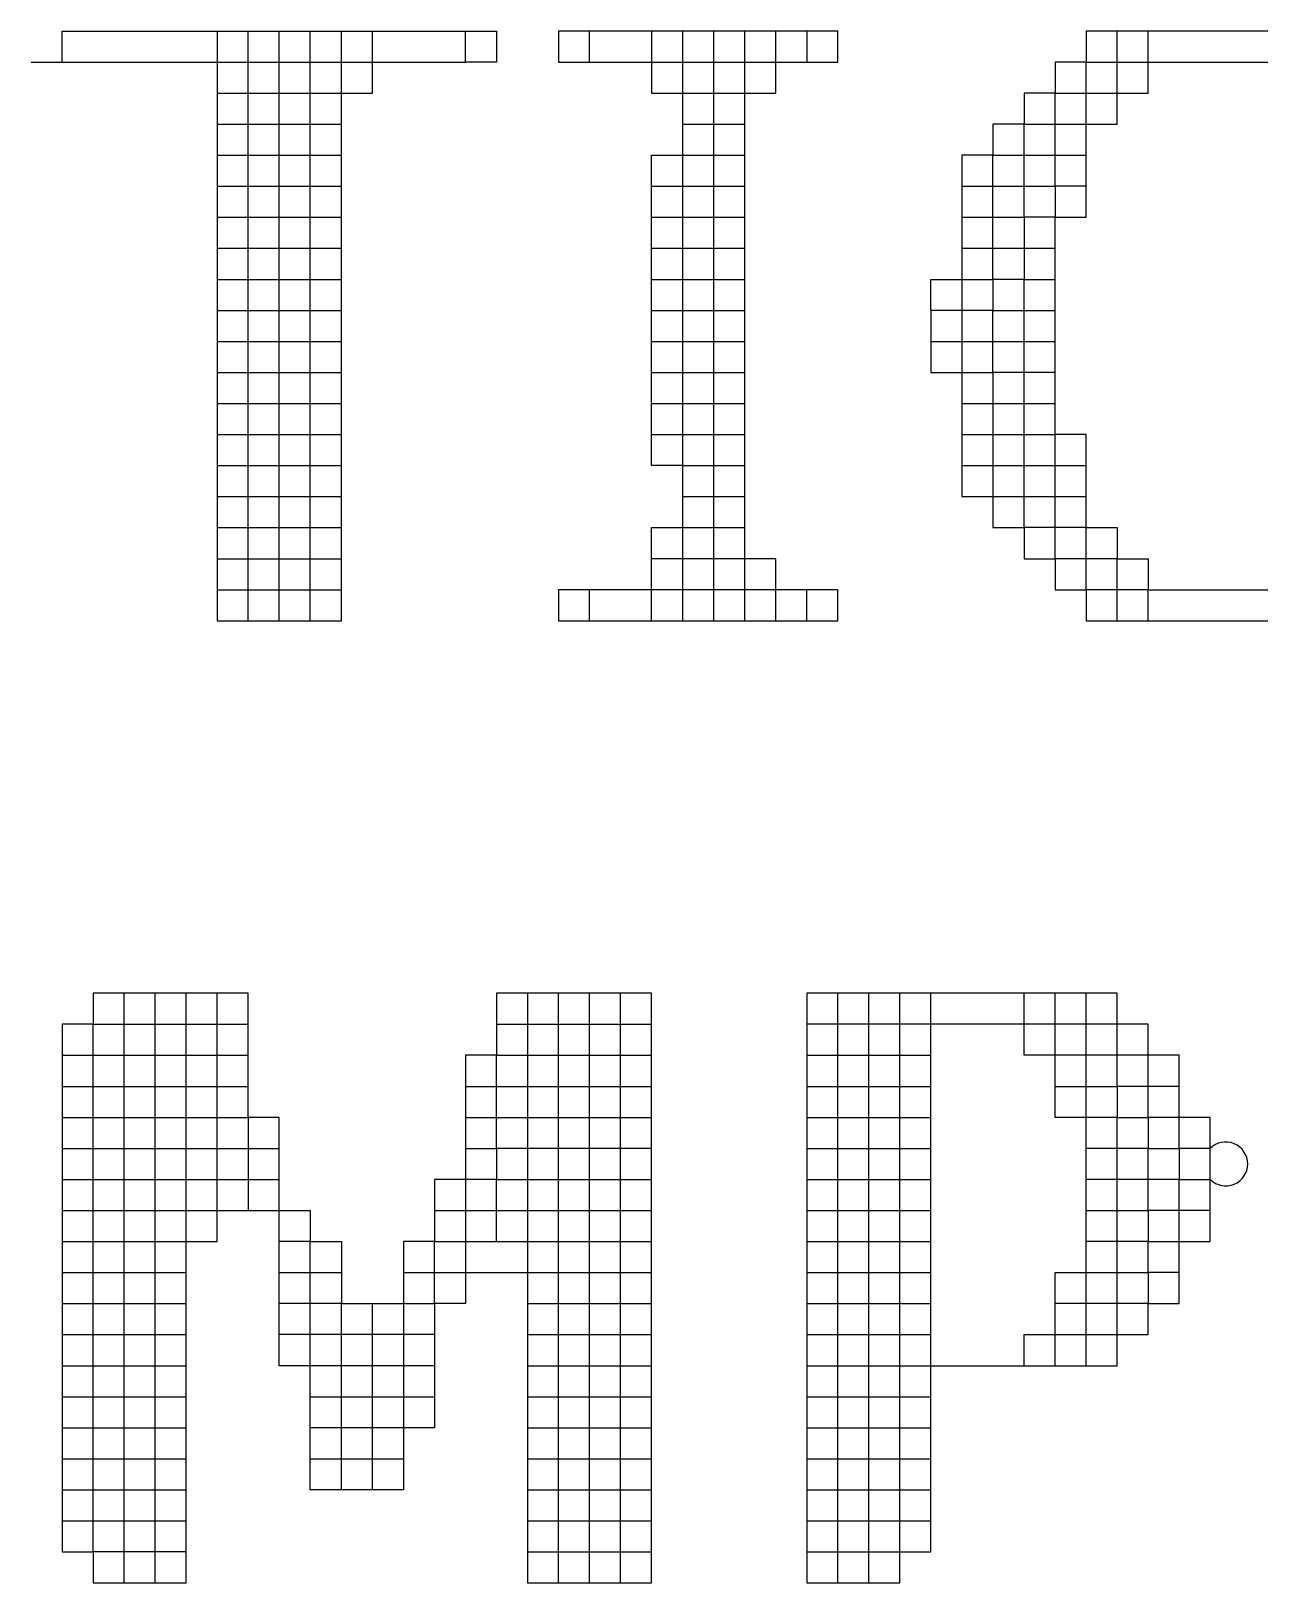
# Model space of a CAD drawing. Header units: millimetres. Extents: x 0 to 420, y 0 to 297.
# Drawn here: x 369.576 to 373.006, y 72.83 to 77.161 of the extents above; entities that cross this region are included whole.
import ezdxf
from ezdxf.enums import TextEntityAlignment as Align

# ---------------------------------------------------------------- set-up
doc = ezdxf.new("R2010")
doc.units = ezdxf.units.MM
doc.layers.add('TEXT', color=255, linetype='Continuous')
doc.styles.add('ECL', font='SIMFANG_2312.TTF', dxfattribs={"width": 0.7, "height": 3})

# ---------------------------------------------------------------- blocks, each defined once
blk = doc.blocks.new('*U69')
at = {"color": 251, "linetype": 'Continuous'}
for points in [[(-4.422, 6.355), (-4.422, 6.5035), (-2.343, 6.5035), (-2.343, 6.355), (-2.4915, 6.355), (-2.4915, 6.5035)], [(-0.858, 6.5035), (-0.858, 6.355), (-0.7095, 6.355), (-0.7095, 6.5035), (-2.046, 6.5035), (-2.046, 6.355), (-1.8975, 6.355), (-1.8975, 6.5035)], [(-1.8975, 3.682), (-1.749, 3.682), (-1.6005, 3.682), (-1.452, 3.682), (-1.3035, 3.682), (-1.155, 3.682), (-1.0065, 3.682), (-0.858, 3.682), (-0.858, 3.8305)], [(-1.6005, 1.1575), (-1.749, 1.1575), (-1.8975, 1.1575), (-2.046, 1.1575), (-2.1945, 1.1575), (-2.343, 1.1575), (-2.343, 1.009), (-2.4915, 1.009), (-2.64, 1.009), (-2.64, 0.8605), (-2.64, 0.712), (-2.7885, 0.712), (-2.7885, 0.5635), (-2.7885, 0.415), (-2.7885, 0.2665), (-2.7885, 0.118), (-2.7885, -0.0305), (-2.7885, -0.179), (-2.7885, -0.3275), (-2.7885, -0.476), (-2.937, -0.476), (-3.0855, -0.476), (-3.234, -0.476), (-3.234, -0.3275), (-3.234, -0.179), (-3.234, -0.0305), (-3.234, 0.118), (-3.3825, 0.118), (-3.3825, 0.2665), (-3.3825, 0.415), (-3.3825, 0.5635), (-3.3825, 0.712), (-3.3825, 0.8605), (-3.3825, 1.009), (-3.3825, 1.1575), (-3.3825, 1.306), (-3.531, 1.306), (-3.531, 1.4545), (-3.531, 1.603), (-3.531, 1.7515), (-3.531, 1.9), (-4.2735, 1.9), (-4.2735, 1.7515), (-4.422, 1.7515), (-4.422, 1.603), (-4.422, 1.4545), (-4.422, 1.306), (-4.422, 1.1575), (-4.422, 1.009), (-4.422, 0.8605), (-4.422, 0.712), (-4.422, 0.5635), (-4.422, 0.415), (-4.422, 0.2665), (-4.422, 0.118), (-4.422, -0.0305), (-4.422, -0.179), (-4.422, -0.3275), (-4.422, -0.476), (-4.422, -0.6245), (-4.422, -0.773), (-4.2735, -0.773), (-4.2735, -0.9215), (-4.125, -0.9215), (-3.9765, -0.9215), (-3.828, -0.9215), (-3.828, -0.773), (-3.828, -0.6245), (-3.828, -0.476), (-3.828, -0.3275), (-3.828, -0.179), (-3.828, -0.0305), (-3.828, 0.118), (-3.828, 0.2665), (-3.828, 0.415), (-3.828, 0.5635), (-3.828, 0.712), (-3.828, 0.8605), (-3.828, 1.009), (-3.828, 1.1575), (-3.828, 1.306), (-3.828, 1.4545), (-3.828, 1.603), (-3.828, 1.7515), (-3.828, 1.9)], [(0.1815, 0.118), (0.1815, 0.2665), (0.33, 0.2665), (0.4785, 0.2665), (0.627, 0.2665), (0.627, 0.415), (0.627, 0.5635), (0.627, 0.712), (0.627, 0.8605), (0.627, 1.009), (0.627, 1.1575), (0.627, 1.306), (0.4785, 1.306), (0.33, 1.306), (0.33, 1.4545), (0.33, 1.603), (0.33, 1.7515), (0.33, 1.9)], [(0.4785, 0.118), (0.4785, 0.2665), (0.4785, 0.415), (0.4785, 0.5635), (0.4785, 0.712), (0.4785, 0.8605), (0.4785, 1.009), (0.4785, 1.1575), (0.4785, 1.306), (0.4785, 1.4545), (0.4785, 1.603), (0.4785, 1.7515), (0.4785, 1.9)]]:
    blk.add_lwpolyline(points, dxfattribs=at)
at = {"color": 165, "linetype": 'Continuous'}
for points in [[(-3.6795, 6.2065), (-3.531, 6.2065), (-3.3825, 6.2065), (-3.234, 6.2065), (-3.0855, 6.2065), (-2.937, 6.2065), (-2.937, 6.355), (-2.937, 6.5035)], [(0.7755, 3.682), (0.7755, 3.8305), (0.627, 3.8305), (0.4785, 3.8305), (0.4785, 3.979), (0.33, 3.979), (0.33, 4.1275), (0.33, 4.276), (0.33, 4.4245), (0.33, 4.573), (0.33, 4.7215), (0.33, 4.87), (0.33, 5.0185), (0.33, 5.167), (0.33, 5.3155), (0.33, 5.464), (0.33, 5.6125), (0.4785, 5.6125), (0.4785, 5.761), (0.4785, 5.9095), (0.4785, 6.058), (0.4785, 6.2065), (0.627, 6.2065), (0.627, 6.355), (0.627, 6.5035)], [(-0.858, 3.682), (-0.7095, 3.682), (-0.7095, 3.8305), (-1.0065, 3.8305), (-1.0065, 3.979), (-1.155, 3.979), (-1.3035, 3.979), (-1.452, 3.979), (-1.6005, 3.979)], [(-2.1945, 1.9), (-2.1945, 1.7515), (-2.1945, 1.603), (-2.1945, 1.4545), (-2.1945, 1.306), (-2.1945, 1.1575), (-2.1945, 1.009), (-2.1945, 0.8605), (-2.1945, 0.712), (-2.1945, 0.5635), (-2.1945, 0.415), (-2.1945, 0.2665), (-2.1945, 0.118), (-2.1945, -0.0305), (-2.1945, -0.179), (-2.1945, -0.3275), (-2.1945, -0.476), (-2.1945, -0.6245), (-2.1945, -0.773), (-2.1945, -0.9215), (-2.046, -0.9215), (-1.8975, -0.9215), (-1.749, -0.9215), (-1.6005, -0.9215), (-1.6005, -0.773), (-1.6005, -0.6245), (-1.6005, -0.476), (-1.6005, -0.3275), (-1.6005, -0.179), (-1.6005, -0.0305), (-1.6005, 0.118), (-1.6005, 0.2665), (-1.6005, 0.415), (-1.6005, 0.5635), (-1.6005, 0.712), (-1.6005, 0.8605), (-1.6005, 1.009), (-1.6005, 1.1575), (-1.6005, 1.306), (-1.6005, 1.4545), (-1.6005, 1.603), (-1.6005, 1.7515), (-1.6005, 1.9), (-2.343, 1.9), (-2.343, 1.7515), (-2.343, 1.603), (-2.4915, 1.603), (-2.4915, 1.4545), (-2.4915, 1.306), (-2.4915, 1.1575), (-2.4915, 1.009), (-2.4915, 0.8605), (-2.4915, 0.712), (-2.4915, 0.5635), (-2.4915, 0.415), (-2.64, 0.415), (-2.64, 0.2665), (-2.64, 0.118), (-2.64, -0.0305), (-2.64, -0.179), (-2.7885, -0.179), (-2.937, -0.179), (-3.0855, -0.179), (-3.234, -0.179)], [(0.33, 1.4545), (0.4785, 1.4545), (0.627, 1.4545), (0.627, 1.306), (0.7755, 1.306), (0.7755, 1.1575), (0.924, 1.1575), (0.924, 1.009), (1.0725, 1.009), (1.0725, 1.1575), (1.0725, 1.306), (0.924, 1.306), (0.924, 1.4545), (0.924, 1.603), (0.7755, 1.603), (0.7755, 1.7515), (0.627, 1.7515), (0.627, 1.9), (-0.858, 1.9), (-0.858, 1.7515), (-0.858, 1.603), (-0.858, 1.4545), (-0.858, 1.306), (-0.858, 1.1575), (-0.858, 1.009), (-0.858, 0.8605), (-0.858, 0.712), (-0.858, 0.5635), (-0.858, 0.415), (-0.858, 0.2665), (-0.858, 0.118), (-0.858, -0.0305), (-0.858, -0.179), (-0.858, -0.3275), (-0.858, -0.476), (-0.858, -0.6245), (-0.858, -0.773), (-0.858, -0.9215), (-0.7095, -0.9215), (-0.561, -0.9215), (-0.4125, -0.9215), (-0.4125, -0.773), (-0.264, -0.773), (-0.264, -0.6245), (-0.264, -0.476), (-0.264, -0.3275), (-0.264, -0.179), (-0.264, -0.0305), (-0.264, 0.118), (-0.264, 0.2665), (-0.264, 0.415), (-0.264, 0.5635), (-0.264, 0.712), (-0.264, 0.8605), (-0.264, 1.009), (-0.264, 1.1575), (-0.264, 1.306), (-0.264, 1.4545), (-0.264, 1.603), (-0.264, 1.7515), (-0.264, 1.9)], [(-4.422, 0.712), (-4.2735, 0.712), (-4.2735, 0.8605), (-4.125, 0.8605), (-3.9765, 0.8605), (-3.828, 0.8605), (-3.6795, 0.8605), (-3.531, 0.8605), (-3.3825, 0.8605), (-3.234, 0.8605), (-3.234, 0.712), (-3.0855, 0.712), (-3.0855, 0.5635), (-3.0855, 0.415), (-2.7885, 0.415), (-2.64, 0.415), (-2.64, 0.5635), (-2.4915, 0.5635), (-2.343, 0.5635), (-2.1945, 0.5635), (-2.046, 0.5635), (-1.8975, 0.5635), (-1.749, 0.5635), (-1.6005, 0.5635)], [(-2.7885, 0.5635), (-2.64, 0.5635), (-2.64, 0.712), (-2.4915, 0.712), (-2.343, 0.712), (-2.343, 0.8605), (-2.1945, 0.8605), (-2.046, 0.8605), (-1.8975, 0.8605), (-1.749, 0.8605), (-1.6005, 0.8605)], [(-3.3825, 0.5635), (-3.234, 0.5635), (-3.0855, 0.5635)]]:
    blk.add_lwpolyline(points, dxfattribs=at)
at = {"color": 163, "linetype": 'Continuous'}
blk.add_lwpolyline([(-3.6795, 6.5035), (-3.6795, 6.355), (-3.6795, 6.2065), (-3.6795, 6.058), (-3.6795, 5.9095), (-3.6795, 5.761), (-3.6795, 5.6125), (-3.6795, 5.464), (-3.6795, 5.3155), (-3.6795, 5.167), (-3.6795, 5.0185), (-3.6795, 4.87), (-3.6795, 4.7215), (-3.6795, 4.573), (-3.6795, 4.4245), (-3.6795, 4.276), (-3.6795, 4.1275), (-3.6795, 3.979), (-3.6795, 3.8305), (-3.6795, 3.682), (-3.531, 3.682), (-3.3825, 3.682), (-3.234, 3.682), (-3.0855, 3.682), (-3.0855, 3.8305), (-3.0855, 3.979), (-3.0855, 4.1275), (-3.0855, 4.276), (-3.0855, 4.4245), (-3.0855, 4.573), (-3.0855, 4.7215), (-3.0855, 4.87), (-3.0855, 5.0185), (-3.0855, 5.167), (-3.0855, 5.3155), (-3.0855, 5.464), (-3.0855, 5.6125), (-3.0855, 5.761), (-3.0855, 5.9095), (-3.0855, 6.058), (-3.0855, 6.2065), (-3.0855, 6.355), (-3.0855, 6.5035)], dxfattribs=at)
at = {"color": 189, "linetype": 'Continuous'}
blk.add_lwpolyline([(-3.531, 3.682), (-3.531, 3.8305), (-3.531, 3.979), (-3.531, 4.1275), (-3.531, 4.276), (-3.531, 4.4245), (-3.531, 4.573), (-3.531, 4.7215), (-3.531, 4.87), (-3.531, 5.0185), (-3.531, 5.167), (-3.531, 5.3155), (-3.531, 5.464), (-3.531, 5.6125), (-3.531, 5.761), (-3.531, 5.9095), (-3.531, 6.058), (-3.531, 6.2065), (-3.531, 6.355), (-3.531, 6.5035)], dxfattribs=at)
at = {"color": 164, "linetype": 'Continuous'}
blk.add_lwpolyline([(-3.3825, 3.682), (-3.3825, 3.8305), (-3.3825, 3.979), (-3.3825, 4.1275), (-3.3825, 4.276), (-3.3825, 4.4245), (-3.3825, 4.573), (-3.3825, 4.7215), (-3.3825, 4.87), (-3.3825, 5.0185), (-3.3825, 5.167), (-3.3825, 5.3155), (-3.3825, 5.464), (-3.3825, 5.6125), (-3.3825, 5.761), (-3.3825, 5.9095), (-3.3825, 6.058), (-3.3825, 6.2065), (-3.3825, 6.355), (-3.3825, 6.5035)], dxfattribs=at)
at = {"color": 152, "linetype": 'Continuous'}
blk.add_lwpolyline([(-3.234, 3.682), (-3.234, 3.8305), (-3.234, 3.979), (-3.234, 4.1275), (-3.234, 4.276), (-3.234, 4.4245), (-3.234, 4.573), (-3.234, 4.7215), (-3.234, 4.87), (-3.234, 5.0185), (-3.234, 5.167), (-3.234, 5.3155), (-3.234, 5.464), (-3.234, 5.6125), (-3.234, 5.761), (-3.234, 5.9095), (-3.234, 6.058), (-3.234, 6.2065), (-3.234, 6.355), (-3.234, 6.5035)], dxfattribs=at)
at = {"color": 175, "linetype": 'Continuous'}
for points in [[(-1.6005, 6.5035), (-1.6005, 6.355), (-1.6005, 6.2065), (-1.452, 6.2065), (-1.3035, 6.2065), (-1.155, 6.2065), (-1.0065, 6.2065), (-1.0065, 6.355), (-1.0065, 6.5035)], [(0.4785, 5.761), (0.33, 5.761), (0.33, 5.6125), (0.1815, 5.6125), (0.1815, 5.464), (0.1815, 5.3155), (0.033, 5.3155), (0.033, 5.167), (-0.1155, 5.167), (-0.264, 5.167), (-0.264, 5.0185), (-0.264, 4.87), (-0.1155, 4.87), (0.033, 4.87), (0.033, 4.7215), (0.033, 4.573), (0.033, 4.4245), (0.033, 4.276), (0.033, 4.1275), (0.1815, 4.1275), (0.1815, 3.979), (0.33, 3.979), (0.33, 3.8305), (0.4785, 3.8305), (0.4785, 3.682), (0.627, 3.682), (0.7755, 3.682), (0.924, 3.682), (1.0725, 3.682), (1.221, 3.682), (1.3695, 3.682)], [(1.6665, 6.5035), (0.4785, 6.5035), (0.4785, 6.355), (0.33, 6.355), (0.33, 6.2065), (0.1815, 6.2065), (0.1815, 6.058), (0.033, 6.058), (0.033, 5.9095), (-0.1155, 5.9095), (-0.1155, 5.761), (-0.1155, 5.6125), (-0.1155, 5.464), (-0.1155, 5.3155), (-0.1155, 5.167), (-0.1155, 5.0185), (-0.1155, 4.87), (-0.1155, 4.7215), (-0.1155, 4.573), (-0.1155, 4.4245), (-0.1155, 4.276), (0.033, 4.276), (0.1815, 4.276), (0.33, 4.276), (0.4785, 4.276)], [(-3.6795, 6.058), (-3.531, 6.058), (-3.3825, 6.058), (-3.234, 6.058), (-3.0855, 6.058)], [(-3.6795, 5.9095), (-3.531, 5.9095), (-3.3825, 5.9095), (-3.234, 5.9095), (-3.0855, 5.9095)], [(-3.6795, 5.761), (-3.531, 5.761), (-3.3825, 5.761), (-3.234, 5.761), (-3.0855, 5.761)], [(-3.6795, 5.6125), (-3.531, 5.6125), (-3.3825, 5.6125), (-3.234, 5.6125), (-3.0855, 5.6125)], [(-3.6795, 5.464), (-3.531, 5.464), (-3.3825, 5.464), (-3.234, 5.464), (-3.0855, 5.464)], [(-3.6795, 5.3155), (-3.531, 5.3155), (-3.3825, 5.3155), (-3.234, 5.3155), (-3.0855, 5.3155)], [(-3.6795, 5.167), (-3.531, 5.167), (-3.3825, 5.167), (-3.234, 5.167), (-3.0855, 5.167)], [(-3.6795, 5.0185), (-3.531, 5.0185), (-3.3825, 5.0185), (-3.234, 5.0185), (-3.0855, 5.0185)], [(-3.6795, 4.87), (-3.531, 4.87), (-3.3825, 4.87), (-3.234, 4.87), (-3.0855, 4.87)], [(-3.6795, 4.7215), (-3.531, 4.7215), (-3.3825, 4.7215), (-3.234, 4.7215), (-3.0855, 4.7215)], [(-3.6795, 4.573), (-3.531, 4.573), (-3.3825, 4.573), (-3.234, 4.573), (-3.0855, 4.573)], [(-3.6795, 4.4245), (-3.531, 4.4245), (-3.3825, 4.4245), (-3.234, 4.4245), (-3.0855, 4.4245)], [(-0.1155, 4.4245), (0.033, 4.4245), (0.1815, 4.4245), (0.33, 4.4245), (0.4785, 4.4245)], [(-3.6795, 4.1275), (-3.531, 4.1275), (-3.3825, 4.1275), (-3.234, 4.1275), (-3.0855, 4.1275)], [(-2.343, 0.712), (-2.1945, 0.712), (-2.046, 0.712), (-1.8975, 0.712), (-1.749, 0.712), (-1.6005, 0.712)]]:
    blk.add_lwpolyline(points, dxfattribs=at)
at = {"color": 177, "linetype": 'Continuous'}
for points in [[(-1.452, 3.682), (-1.452, 3.8305), (-1.452, 3.979), (-1.452, 4.1275), (-1.452, 4.276), (-1.452, 4.4245), (-1.452, 4.573), (-1.452, 4.7215), (-1.452, 4.87), (-1.452, 5.0185), (-1.452, 5.167), (-1.452, 5.3155), (-1.452, 5.464), (-1.452, 5.6125), (-1.452, 5.761), (-1.452, 5.9095), (-1.452, 6.058), (-1.452, 6.2065), (-1.452, 6.355), (-1.452, 6.5035)], [(-1.8975, 6.355), (-1.749, 6.355), (-1.6005, 6.355), (-1.452, 6.355), (-1.3035, 6.355), (-1.155, 6.355), (-1.0065, 6.355), (-0.858, 6.355)], [(-1.452, 6.058), (-1.3035, 6.058), (-1.155, 6.058)], [(-1.452, 4.276), (-1.3035, 4.276), (-1.155, 4.276)], [(-2.046, -0.9215), (-2.046, -0.773), (-2.046, -0.6245), (-2.046, -0.476), (-2.046, -0.3275), (-2.046, -0.179), (-2.046, -0.0305), (-2.046, 0.118), (-2.046, 0.2665), (-2.046, 0.415), (-2.046, 0.5635), (-2.046, 0.712), (-2.046, 0.8605), (-2.046, 1.009), (-2.046, 1.1575), (-2.046, 1.306), (-2.046, 1.4545), (-2.046, 1.603), (-2.046, 1.7515), (-2.046, 1.9)], [(1.0725, 1.1575), (0.924, 1.1575), (0.924, 1.306), (0.7755, 1.306), (0.7755, 1.4545), (0.627, 1.4545), (0.627, 1.603), (0.4785, 1.603), (0.33, 1.603), (0.1815, 1.603), (0.1815, 1.7515), (0.033, 1.7515), (-0.1155, 1.7515), (-0.264, 1.7515), (-0.4125, 1.7515), (-0.561, 1.7515), (-0.7095, 1.7515), (-0.858, 1.7515)], [(-0.858, 1.603), (-0.7095, 1.603), (-0.561, 1.603), (-0.4125, 1.603), (-0.264, 1.603)], [(-2.4915, 1.306), (-2.343, 1.306), (-2.343, 1.4545), (-2.1945, 1.4545), (-2.046, 1.4545), (-1.8975, 1.4545), (-1.749, 1.4545), (-1.6005, 1.4545)], [(-3.0855, -0.476), (-3.0855, -0.3275), (-3.0855, -0.179), (-3.0855, -0.0305), (-3.0855, 0.118), (-3.234, 0.118), (-3.234, 0.2665), (-3.234, 0.415), (-3.234, 0.5635), (-3.234, 0.712), (-3.3825, 0.712)], [(-2.937, -0.476), (-2.937, -0.3275), (-2.937, -0.179), (-2.937, -0.0305), (-2.937, 0.118), (-2.937, 0.2665), (-2.937, 0.415)], [(-2.1945, 0.415), (-2.046, 0.415), (-1.8975, 0.415), (-1.749, 0.415), (-1.6005, 0.415)], [(-2.1945, 0.2665), (-2.046, 0.2665), (-1.8975, 0.2665), (-1.749, 0.2665), (-1.6005, 0.2665)], [(-2.1945, 0.118), (-2.046, 0.118), (-1.8975, 0.118), (-1.749, 0.118), (-1.6005, 0.118)], [(-3.234, -0.0305), (-3.0855, -0.0305), (-2.937, -0.0305), (-2.7885, -0.0305), (-2.64, -0.0305)], [(-2.1945, -0.0305), (-2.046, -0.0305), (-1.8975, -0.0305), (-1.749, -0.0305), (-1.6005, -0.0305)], [(-2.1945, -0.179), (-2.046, -0.179), (-1.8975, -0.179), (-1.749, -0.179), (-1.6005, -0.179)], [(-2.1945, -0.3275), (-2.046, -0.3275), (-1.8975, -0.3275), (-1.749, -0.3275), (-1.6005, -0.3275)], [(-2.1945, -0.476), (-2.046, -0.476), (-1.8975, -0.476), (-1.749, -0.476), (-1.6005, -0.476)], [(-2.1945, -0.6245), (-2.046, -0.6245), (-1.8975, -0.6245), (-1.749, -0.6245), (-1.6005, -0.6245)], [(-2.1945, -0.773), (-2.046, -0.773), (-1.8975, -0.773), (-1.749, -0.773), (-1.6005, -0.773)]]:
    blk.add_lwpolyline(points, dxfattribs=at)
at = {"color": 158, "linetype": 'Continuous'}
for points in [[(-1.3035, 3.682), (-1.3035, 3.8305), (-1.3035, 3.979), (-1.3035, 4.1275), (-1.3035, 4.276), (-1.3035, 4.4245), (-1.3035, 4.573), (-1.3035, 4.7215), (-1.3035, 4.87), (-1.3035, 5.0185), (-1.3035, 5.167), (-1.3035, 5.3155), (-1.3035, 5.464), (-1.3035, 5.6125), (-1.3035, 5.761), (-1.3035, 5.9095), (-1.3035, 6.058), (-1.3035, 6.2065), (-1.3035, 6.355), (-1.3035, 6.5035)], [(-0.7095, -0.9215), (-0.7095, -0.773), (-0.7095, -0.6245), (-0.7095, -0.476), (-0.7095, -0.3275), (-0.7095, -0.179), (-0.7095, -0.0305), (-0.7095, 0.118), (-0.7095, 0.2665), (-0.7095, 0.415), (-0.7095, 0.5635), (-0.7095, 0.712), (-0.7095, 0.8605), (-0.7095, 1.009), (-0.7095, 1.1575), (-0.7095, 1.306), (-0.7095, 1.4545), (-0.7095, 1.603), (-0.7095, 1.7515), (-0.7095, 1.9)]]:
    blk.add_lwpolyline(points, dxfattribs=at)
at = {"color": 157, "linetype": 'Continuous'}
for points in [[(-1.155, 3.682), (-1.155, 3.8305), (-1.155, 3.979), (-1.155, 4.1275), (-1.155, 4.276), (-1.155, 4.4245), (-1.155, 4.573), (-1.155, 4.7215), (-1.155, 4.87), (-1.155, 5.0185), (-1.155, 5.167), (-1.155, 5.3155), (-1.155, 5.464), (-1.155, 5.6125), (-1.155, 5.761), (-1.155, 5.9095), (-1.155, 6.058), (-1.155, 6.2065), (-1.155, 6.355), (-1.155, 6.5035)], [(-4.5705, 6.355), (-4.422, 6.355), (-4.2735, 6.355), (-4.125, 6.355), (-3.9765, 6.355), (-3.828, 6.355), (-3.6795, 6.355), (-3.531, 6.355), (-3.3825, 6.355), (-3.234, 6.355), (-3.0855, 6.355), (-2.937, 6.355), (-2.7885, 6.355), (-2.64, 6.355), (-2.4915, 6.355)], [(-1.6005, 5.761), (-1.452, 5.761), (-1.3035, 5.761), (-1.155, 5.761)], [(-1.6005, 5.6125), (-1.452, 5.6125), (-1.3035, 5.6125), (-1.155, 5.6125)], [(-1.6005, 5.464), (-1.452, 5.464), (-1.3035, 5.464), (-1.155, 5.464)], [(-1.6005, 5.3155), (-1.452, 5.3155), (-1.3035, 5.3155), (-1.155, 5.3155)], [(-1.6005, 5.167), (-1.452, 5.167), (-1.3035, 5.167), (-1.155, 5.167)], [(-1.6005, 5.0185), (-1.452, 5.0185), (-1.3035, 5.0185), (-1.155, 5.0185)], [(-1.6005, 4.87), (-1.452, 4.87), (-1.3035, 4.87), (-1.155, 4.87)], [(-1.6005, 4.7215), (-1.452, 4.7215), (-1.3035, 4.7215), (-1.155, 4.7215)], [(-0.1155, 4.7215), (0.033, 4.7215), (0.1815, 4.7215), (0.33, 4.7215)], [(-1.6005, 4.573), (-1.452, 4.573), (-1.3035, 4.573), (-1.155, 4.573)], [(-3.828, -0.773), (-3.9765, -0.773), (-4.125, -0.773), (-4.2735, -0.773), (-4.2735, -0.6245), (-4.2735, -0.476), (-4.2735, -0.3275), (-4.2735, -0.179), (-4.2735, -0.0305), (-4.2735, 0.118), (-4.2735, 0.2665), (-4.2735, 0.415), (-4.2735, 0.5635), (-4.2735, 0.712), (-4.125, 0.712), (-3.9765, 0.712), (-3.828, 0.712), (-3.6795, 0.712), (-3.6795, 0.8605), (-3.6795, 1.009), (-3.6795, 1.1575), (-3.6795, 1.306), (-3.6795, 1.4545), (-3.6795, 1.603), (-3.6795, 1.7515), (-3.6795, 1.9)], [(-0.858, 0.8605), (-0.7095, 0.8605), (-0.561, 0.8605), (-0.4125, 0.8605), (-0.264, 0.8605)], [(-0.858, 0.5635), (-0.7095, 0.5635), (-0.561, 0.5635), (-0.4125, 0.5635), (-0.264, 0.5635)], [(0.33, 0.118), (0.33, 0.2665), (0.33, 0.415), (0.33, 0.5635), (0.4785, 0.5635), (0.627, 0.5635), (0.7755, 0.5635), (0.7755, 0.415), (0.627, 0.415), (0.4785, 0.415), (0.33, 0.415)], [(-2.64, 0.2665), (-2.7885, 0.2665), (-2.937, 0.2665), (-3.0855, 0.2665), (-3.0855, 0.415), (-3.234, 0.415), (-3.3825, 0.415)]]:
    blk.add_lwpolyline(points, dxfattribs=at)
at = {"color": 167, "linetype": 'Continuous'}
for points in [[(-0.1155, 5.6125), (0.033, 5.6125), (0.033, 5.761), (0.1815, 5.761), (0.1815, 5.9095), (0.33, 5.9095), (0.33, 6.058), (0.4785, 6.058), (0.627, 6.058), (0.627, 6.2065), (0.7755, 6.2065), (0.7755, 6.355), (0.7755, 6.5035)], [(-0.264, 5.167), (-0.264, 5.3155), (-0.1155, 5.3155), (0.033, 5.3155), (0.033, 5.464), (0.033, 5.6125), (0.1815, 5.6125), (0.1815, 5.761), (0.33, 5.761), (0.33, 5.9095), (0.4785, 5.9095)], [(-0.1155, 5.464), (0.033, 5.464), (0.1815, 5.464), (0.33, 5.464)], [(-0.1155, 4.573), (0.033, 4.573), (0.1815, 4.573), (0.33, 4.573)], [(-3.6795, 3.8305), (-3.531, 3.8305), (-3.3825, 3.8305), (-3.234, 3.8305), (-3.0855, 3.8305)], [(0.924, 1.4545), (0.7755, 1.4545), (0.7755, 1.603), (0.627, 1.603), (0.627, 1.7515), (0.4785, 1.7515), (0.33, 1.7515), (0.1815, 1.7515), (0.1815, 1.9)], [(-2.4915, 1.4545), (-2.343, 1.4545), (-2.343, 1.603), (-2.1945, 1.603), (-2.046, 1.603), (-1.8975, 1.603), (-1.749, 1.603), (-1.6005, 1.603)], [(-0.858, 1.4545), (-0.7095, 1.4545), (-0.561, 1.4545), (-0.4125, 1.4545), (-0.264, 1.4545)], [(-4.422, 1.1575), (-4.2735, 1.1575), (-4.2735, 1.306), (-4.125, 1.306), (-3.9765, 1.306), (-3.828, 1.306), (-3.6795, 1.306), (-3.531, 1.306), (-3.531, 1.1575), (-3.3825, 1.1575)], [(-0.858, 1.306), (-0.7095, 1.306), (-0.561, 1.306), (-0.4125, 1.306), (-0.264, 1.306)], [(-4.422, 1.009), (-4.2735, 1.009), (-4.2735, 1.1575), (-4.125, 1.1575), (-3.9765, 1.1575), (-3.828, 1.1575), (-3.6795, 1.1575), (-3.531, 1.1575), (-3.531, 1.009), (-3.3825, 1.009)], [(-0.858, 1.1575), (-0.7095, 1.1575), (-0.561, 1.1575), (-0.4125, 1.1575), (-0.264, 1.1575)], [(1.0725, 0.8605), (0.924, 0.8605), (0.924, 1.009), (0.7755, 1.009), (0.7755, 1.1575), (0.627, 1.1575), (0.4785, 1.1575)], [(-2.64, 0.8605), (-2.4915, 0.8605), (-2.343, 0.8605), (-2.343, 1.009), (-2.1945, 1.009), (-2.046, 1.009), (-1.8975, 1.009), (-1.749, 1.009), (-1.6005, 1.009)], [(-0.858, 1.009), (-0.7095, 1.009), (-0.561, 1.009), (-0.4125, 1.009), (-0.264, 1.009)], [(0.4785, 0.8605), (0.627, 0.8605), (0.7755, 0.8605), (0.7755, 0.712), (0.924, 0.712), (0.924, 0.8605), (0.7755, 0.8605), (0.7755, 1.009), (0.627, 1.009), (0.4785, 1.009)], [(-0.858, 0.712), (-0.7095, 0.712), (-0.561, 0.712), (-0.4125, 0.712), (-0.264, 0.712)], [(0.924, 0.5635), (0.7755, 0.5635), (0.7755, 0.712), (0.627, 0.712), (0.4785, 0.712)], [(-0.858, 0.415), (-0.7095, 0.415), (-0.561, 0.415), (-0.4125, 0.415), (-0.264, 0.415)], [(-0.858, 0.2665), (-0.7095, 0.2665), (-0.561, 0.2665), (-0.4125, 0.2665), (-0.264, 0.2665)], [(-0.858, -0.0305), (-0.7095, -0.0305), (-0.561, -0.0305), (-0.4125, -0.0305), (-0.264, -0.0305)], [(-0.858, -0.179), (-0.7095, -0.179), (-0.561, -0.179), (-0.4125, -0.179), (-0.264, -0.179)], [(-0.858, -0.3275), (-0.7095, -0.3275), (-0.561, -0.3275), (-0.4125, -0.3275), (-0.264, -0.3275)], [(-0.858, -0.476), (-0.7095, -0.476), (-0.561, -0.476), (-0.4125, -0.476), (-0.264, -0.476)], [(-0.858, -0.6245), (-0.7095, -0.6245), (-0.561, -0.6245), (-0.4125, -0.6245), (-0.264, -0.6245)]]:
    blk.add_lwpolyline(points, dxfattribs=at)
at = {"color": 252, "linetype": 'Continuous'}
blk.add_lwpolyline([(0.4785, 4.1275), (0.627, 4.1275), (0.627, 3.979), (0.7755, 3.979), (0.7755, 3.8305), (1.3695, 3.8305)], dxfattribs=at)
at = {"color": 187, "linetype": 'Continuous'}
for points in [[(-0.1155, 5.761), (0.033, 5.761), (0.033, 5.9095), (0.1815, 5.9095), (0.1815, 6.058), (0.33, 6.058), (0.33, 6.2065), (0.4785, 6.2065), (0.4785, 6.355), (0.627, 6.355), (0.7755, 6.355), (0.924, 6.355), (1.0725, 6.355), (1.221, 6.355), (1.3695, 6.355), (1.3695, 6.2065), (1.518, 6.2065), (1.6665, 6.2065), (1.815, 6.2065), (1.815, 6.058), (1.9635, 6.058)], [(-1.0065, 3.682), (-1.0065, 3.8305), (-1.155, 3.8305), (-1.3035, 3.8305), (-1.452, 3.8305), (-1.6005, 3.8305), (-2.046, 3.8305), (-2.046, 3.682), (-1.8975, 3.682), (-1.8975, 3.8305)], [(-3.234, -0.3275), (-3.0855, -0.3275), (-2.937, -0.3275), (-2.7885, -0.3275)]]:
    blk.add_lwpolyline(points, dxfattribs=at)
at = {"color": 8, "linetype": 'Continuous'}
blk.add_lwpolyline([(-1.452, 4.4245), (-1.6005, 4.4245), (-1.6005, 4.573), (-1.6005, 4.7215), (-1.6005, 4.87), (-1.6005, 5.0185), (-1.6005, 5.167), (-1.6005, 5.3155), (-1.6005, 5.464), (-1.6005, 5.6125), (-1.6005, 5.761), (-1.6005, 5.9095), (-1.452, 5.9095)], dxfattribs=at)
at = {"color": 156, "linetype": 'Continuous'}
for points in [[(-1.452, 5.9095), (-1.3035, 5.9095), (-1.155, 5.9095)], [(0.4785, 4.1275), (0.33, 4.1275), (0.1815, 4.1275), (0.1815, 4.276), (0.1815, 4.4245), (0.1815, 4.573), (0.1815, 4.7215), (0.1815, 4.87), (0.033, 4.87), (0.033, 5.0185), (0.033, 5.167), (0.1815, 5.167), (0.1815, 5.3155), (0.33, 5.3155)], [(-1.452, 4.4245), (-1.3035, 4.4245), (-1.155, 4.4245)], [(-0.858, -0.773), (-0.7095, -0.773), (-0.561, -0.773), (-0.4125, -0.773), (-0.4125, -0.6245), (-0.4125, -0.476), (-0.4125, -0.3275), (-0.4125, -0.179), (-0.4125, -0.0305), (-0.4125, 0.118), (-0.4125, 0.2665), (-0.4125, 0.415), (-0.4125, 0.5635), (-0.4125, 0.712), (-0.4125, 0.8605), (-0.4125, 1.009), (-0.4125, 1.1575), (-0.4125, 1.306), (-0.4125, 1.4545), (-0.4125, 1.603), (-0.4125, 1.7515), (-0.4125, 1.9)], [(-2.4915, 1.1575), (-2.343, 1.1575), (-2.343, 1.306), (-2.1945, 1.306), (-2.046, 1.306), (-1.8975, 1.306), (-1.749, 1.306), (-1.6005, 1.306)], [(-2.64, 0.118), (-2.7885, 0.118), (-2.937, 0.118), (-3.0855, 0.118), (-3.0855, 0.2665), (-3.234, 0.2665), (-3.3825, 0.2665)]]:
    blk.add_lwpolyline(points, dxfattribs=at)
at = {"color": 147, "linetype": 'Continuous'}
for points in [[(-0.264, 5.0185), (-0.1155, 5.0185), (0.033, 5.0185), (0.1815, 5.0185), (0.1815, 5.167), (0.33, 5.167)], [(-3.6795, 4.276), (-3.531, 4.276), (-3.3825, 4.276), (-3.234, 4.276), (-3.0855, 4.276)], [(-3.6795, 3.979), (-3.531, 3.979), (-3.3825, 3.979), (-3.234, 3.979), (-3.0855, 3.979)]]:
    blk.add_lwpolyline(points, dxfattribs=at)
at = {"color": 155, "linetype": 'Continuous'}
blk.add_lwpolyline([(0.33, 4.87), (0.1815, 4.87), (0.1815, 5.0185), (0.33, 5.0185)], dxfattribs=at)
at = {"color": 173, "linetype": 'Continuous'}
blk.add_lwpolyline([(0.627, 3.682), (0.627, 3.8305), (0.627, 3.979), (0.4785, 3.979), (0.4785, 4.1275), (0.4785, 4.276), (0.4785, 4.4245), (0.4785, 4.573), (0.33, 4.573)], dxfattribs=at)
at = {"color": 195, "linetype": 'Continuous'}
blk.add_lwpolyline([(-1.6005, 3.682), (-1.6005, 3.8305), (-1.6005, 3.979), (-1.6005, 4.1275), (-1.452, 4.1275)], dxfattribs=at)
at = {"color": 166, "linetype": 'Continuous'}
for points in [[(-1.452, 4.1275), (-1.3035, 4.1275), (-1.155, 4.1275)], [(-3.9765, -0.9215), (-3.9765, -0.773), (-3.9765, -0.6245), (-3.9765, -0.476), (-3.9765, -0.3275), (-3.9765, -0.179), (-3.9765, -0.0305), (-3.9765, 0.118), (-3.9765, 0.2665), (-3.9765, 0.415), (-3.9765, 0.5635), (-3.9765, 0.712), (-3.9765, 0.8605), (-3.9765, 1.009), (-3.9765, 1.1575), (-3.9765, 1.306), (-3.9765, 1.4545), (-3.9765, 1.603), (-3.9765, 1.7515), (-3.9765, 1.9)], [(-1.8975, -0.9215), (-1.8975, -0.773), (-1.8975, -0.6245), (-1.8975, -0.476), (-1.8975, -0.3275), (-1.8975, -0.179), (-1.8975, -0.0305), (-1.8975, 0.118), (-1.8975, 0.2665), (-1.8975, 0.415), (-1.8975, 0.5635), (-1.8975, 0.712), (-1.8975, 0.8605), (-1.8975, 1.009), (-1.8975, 1.1575), (-1.8975, 1.306), (-1.8975, 1.4545), (-1.8975, 1.603), (-1.8975, 1.7515), (-1.8975, 1.9)], [(-1.749, -0.9215), (-1.749, -0.773), (-1.749, -0.6245), (-1.749, -0.476), (-1.749, -0.3275), (-1.749, -0.179), (-1.749, -0.0305), (-1.749, 0.118), (-1.749, 0.2665), (-1.749, 0.415), (-1.749, 0.5635), (-1.749, 0.712), (-1.749, 0.8605), (-1.749, 1.009), (-1.749, 1.1575), (-1.749, 1.306), (-1.749, 1.4545), (-1.749, 1.603), (-1.749, 1.7515), (-1.749, 1.9)], [(-0.561, -0.9215), (-0.561, -0.773), (-0.561, -0.6245), (-0.561, -0.476), (-0.561, -0.3275), (-0.561, -0.179), (-0.561, -0.0305), (-0.561, 0.118), (-0.561, 0.2665), (-0.561, 0.415), (-0.561, 0.5635), (-0.561, 0.712), (-0.561, 0.8605), (-0.561, 1.009), (-0.561, 1.1575), (-0.561, 1.306), (-0.561, 1.4545), (-0.561, 1.603), (-0.561, 1.7515), (-0.561, 1.9)]]:
    blk.add_lwpolyline(points, dxfattribs=at)
at = {"color": 197, "linetype": 'Continuous'}
for points in [[(-4.125, -0.9215), (-4.125, -0.773), (-4.125, -0.6245), (-4.125, -0.476), (-4.125, -0.3275), (-4.125, -0.179), (-4.125, -0.0305), (-4.125, 0.118), (-4.125, 0.2665), (-4.125, 0.415), (-4.125, 0.5635), (-4.125, 0.712), (-4.125, 0.8605), (-4.125, 1.009), (-4.125, 1.1575), (-4.125, 1.306), (-4.125, 1.4545), (-4.125, 1.603), (-4.125, 1.7515), (-4.125, 1.9)], [(-4.422, 1.603), (-4.2735, 1.603), (-4.2735, 1.7515), (-4.125, 1.7515), (-3.9765, 1.7515), (-3.828, 1.7515), (-3.6795, 1.7515), (-3.531, 1.7515)], [(-4.422, 1.4545), (-4.2735, 1.4545), (-4.2735, 1.603), (-4.125, 1.603), (-3.9765, 1.603), (-3.828, 1.603), (-3.6795, 1.603), (-3.531, 1.603)], [(-4.422, 1.306), (-4.2735, 1.306), (-4.2735, 1.4545), (-4.125, 1.4545), (-3.9765, 1.4545), (-3.828, 1.4545), (-3.6795, 1.4545), (-3.531, 1.4545)], [(-4.422, 0.8605), (-4.2735, 0.8605), (-4.2735, 1.009), (-4.125, 1.009), (-3.9765, 1.009), (-3.828, 1.009), (-3.6795, 1.009), (-3.531, 1.009), (-3.531, 0.8605)]]:
    blk.add_lwpolyline(points, dxfattribs=at)
at = {"color": 159, "linetype": 'Continuous'}
blk.add_lwpolyline([(-2.343, 1.7515), (-2.1945, 1.7515), (-2.046, 1.7515), (-1.8975, 1.7515), (-1.749, 1.7515), (-1.6005, 1.7515)], dxfattribs=at)
at = {"color": 155, "linetype": 'Continuous'}
blk.add_lwpolyline([(-0.858, 0.118), (-0.7095, 0.118), (-0.561, 0.118), (-0.4125, 0.118), (-0.264, 0.118), (0.1815, 0.118), (0.33, 0.118), (0.4785, 0.118), (0.627, 0.118), (0.627, 0.2665), (0.7755, 0.2665), (0.7755, 0.415), (0.924, 0.415), (0.924, 0.5635), (0.924, 0.712), (1.0725, 0.712), (1.0725, 0.8605), (1.0725, 1.009, 2.414214), (1.0725, 1.1575)], format="xyb", dxfattribs=at)
at = {"color": 207, "linetype": 'Continuous'}
for points in [[(-4.422, 0.5635), (-4.2735, 0.5635), (-4.125, 0.5635), (-3.9765, 0.5635), (-3.828, 0.5635)], [(-4.422, 0.415), (-4.2735, 0.415), (-4.125, 0.415), (-3.9765, 0.415), (-3.828, 0.415)], [(-4.422, -0.0305), (-4.2735, -0.0305), (-4.125, -0.0305), (-3.9765, -0.0305), (-3.828, -0.0305)], [(-4.422, -0.179), (-4.2735, -0.179), (-4.125, -0.179), (-3.9765, -0.179), (-3.828, -0.179)], [(-4.422, -0.3275), (-4.2735, -0.3275), (-4.125, -0.3275), (-3.9765, -0.3275), (-3.828, -0.3275)], [(-4.422, -0.476), (-4.2735, -0.476), (-4.125, -0.476), (-3.9765, -0.476), (-3.828, -0.476)], [(-4.422, -0.6245), (-4.2735, -0.6245), (-4.125, -0.6245), (-3.9765, -0.6245), (-3.828, -0.6245)]]:
    blk.add_lwpolyline(points, dxfattribs=at)
at = {"color": 217, "linetype": 'Continuous'}
for points in [[(-4.422, 0.2665), (-4.2735, 0.2665), (-4.125, 0.2665), (-3.9765, 0.2665), (-3.828, 0.2665)], [(-4.422, 0.118), (-4.2735, 0.118), (-4.125, 0.118), (-3.9765, 0.118), (-3.828, 0.118)]]:
    blk.add_lwpolyline(points, dxfattribs=at)
blk = doc.blocks.new('XXDAFRAM-CH-HENG-A3')
at = {"layer": 'TEXT', "xscale": 0.5833334012754957, "yscale": 0.5833334012751774, "zscale": 0.5833334012750713}
blk.add_blockref('*U69', (372.2418, 73.3674), dxfattribs=at)
at = {"linetype": 'Continuous', "style": 'ECL', "width": 0.7}
for tag, height, p in [('DESIGNSTATUS', 2.8, (407.0134, 52.2864)), ('ENDESIGNSTATUS', 2.8, (407.0134, 47.3753)), ('O', 2.8, (382.625, 42.4219)), ('G', 2.8, (408.525, 42.4219)), ('VEREN40', 2.8, (412.8417, 42.4219)), ('V', 2.8, (378.3083, 42.4219)), ('N', 2.8, (386.9417, 42.4219)), ('L', 2.8, (391.2583, 42.4219)), ('D', 2.8, (399.8917, 42.4219)), ('W', 2.8, (404.2083, 42.4219)), ('DWGNAME1', 3, (372.0218, 30.8899)), ('DWGENAME1', 3, (371.8333, 27.2261)), ('DWGNAME', 3, (371.8333, 27.1455)), ('DWGNAME2', 3, (371.8333, 23.3223)), ('DWGENAME', 3, (371.8333, 23.3029)), ('DWGENAME2', 3, (372.0571, 19.6424)), ('DWGNO', 3, (370.7195, 8.7194)), ('VEREN40', 3, (411.2237, 8.7194))]:
    blk.add_attdef(tag, text='', height=height, dxfattribs=at).set_placement(p, align=Align.MIDDLE)
at = {"style": 'ECL', "width": 0.7, "flags": 1}
for p in [(321.4722, 31.7944), (321.4722, 26.1944), (321.4722, 20.5944), (321.4722, 14.9944)]:
    blk.add_attdef('DATE', text='', height=3, dxfattribs=at).set_placement(p, align=Align.MIDDLE)
for tag, p in [('SJ1', (299.8889, 28.9944)), ('JH', (299.8889, 23.3944)), ('SH1', (299.8889, 17.7944)), ('PZ', (299.8889, 12.1944)), ('BL', (299.8889, 5))]:
    blk.add_attdef(tag, p, '', height=3, dxfattribs=at)

msp = doc.modelspace()

# ---------------------------------------------------------------- block references
msp.add_blockref('XXDAFRAM-CH-HENG-A3', (0, 0))

doc.saveas('drawing.dxf')
